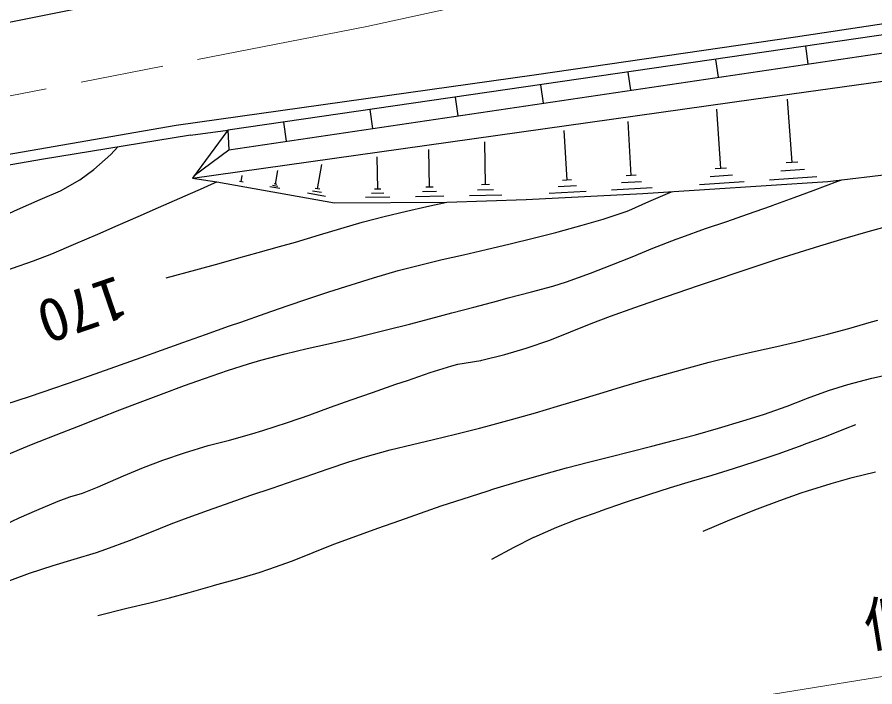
# Model space of a CAD drawing. Units: millimetres, scale not verified. Extents: x 40000 to 680000, y 20000 to 380000.
# Drawn here: x 119688 to 155808, y 243934 to 272156 of the extents above; entities that cross this region are included whole.
import ezdxf
from ezdxf.enums import TextEntityAlignment as Align

# ---------------------------------------------------------------- set-up
doc = ezdxf.new("R2010")
doc.units = ezdxf.units.MM
doc.header["$LTSCALE"] = 1000
doc.linetypes.add('CHAIN', pattern=[18.5, 12, -1.5, 3.5, -1.5])
for name, color, linetype, lineweight in [('M-BGD', 7, 'Continuous', 25), ('M-BMK', 2, 'CHAIN', 13), ('M-STR-HTXT', 7, 'Continuous', 13)]:
    doc.layers.add(name, color=color, linetype=linetype, lineweight=lineweight)
doc.styles.add('ＭＳ ゴシック', font='')
doc.styles.get('ＭＳ ゴシック').set_extended_font_data('MS Gothic')

msp = doc.modelspace()

# ---------------------------------------------------------------- linework, layer by layer
at = {"layer": 'M-BGD'}
for p, q in [((135598, 275183), (118114, 271691)), ((152469, 271329), (156956, 272006)), ((156669, 271479), (128565, 267387)), ((141462, 269720), (152469, 271329)), ((152883, 270928), (152991, 270188)), ((128604, 266571), (156722, 270739)), ((149097, 270377), (149206, 269627)), ((145409, 269840), (145520, 269080)), ((126391, 267603), (141462, 269720)), ((150691, 268704), (157379, 269635)), ((141721, 269303), (141833, 268533)), ((138131, 268780), (138245, 268001)), ((127068, 265375), (150691, 268704)), ((152320, 266028), (152134, 268697)), ((134541, 268258), (134656, 267469)), ((149324, 265777), (149150, 268277)), ((130900, 267727), (131016, 266929)), ((145545, 265481), (145421, 267753)), ((116147, 265825), (126391, 267603)), ((126984, 267180), (128565, 267387)), ((128565, 267387), (127068, 265375)), ((128565, 267387), (128604, 266571)), ((142845, 265288), (142731, 267375)), ((126984, 267180), (120719, 266164)), ((127141, 265481), (128604, 266571)), ((137053, 264995), (137026, 266574)), ((139410, 265094), (139379, 266905)), ((134870, 264903), (134846, 266268)), ((153823, 265233), (163052, 266333)), ((120719, 266164), (116824, 265487)), ((132340, 264922), (132519, 265949)), ((152570, 266045), (152070, 266011)), ((130564, 265115), (130665, 265689)), ((145758, 265493), (145332, 265470)), ((149814, 265497), (148877, 265432)), ((149558, 265793), (149089, 265761)), ((152843, 265729), (151843, 265660)), ((127068, 265375), (128094, 265216)), ((128094, 265216), (133050, 264331)), ((129202, 265206), (129047, 265233)), ((129124, 265219), (129170, 265478)), ((130618, 265106), (130511, 265125)), ((143040, 265299), (142649, 265277)), ((145986, 265221), (145134, 265174)), ((146034, 264725), (153823, 265233)), ((150305, 265217), (148430, 265087)), ((153367, 265431), (151366, 265291)), ((130754, 264935), (130325, 265010)), ((130659, 265025), (130444, 265062)), ((132510, 264760), (132125, 264827)), ((132436, 264905), (132243, 264939)), ((134998, 264906), (134742, 264901)), ((137353, 264803), (136760, 264792)), ((137201, 264998), (136905, 264992)), ((139754, 264873), (139075, 264862)), ((139580, 265097), (139240, 265091)), ((143656, 264809), (142090, 264724)), ((143250, 265049), (142468, 265006)), ((146428, 264960), (144724, 264867)), ((132680, 264598), (131910, 264733)), ((135387, 264571), (134364, 264553)), ((135128, 264737), (134617, 264728)), ((137652, 264610), (136468, 264590)), ((137787, 264360), (141123, 264471)), ((140097, 264653), (138739, 264629)), ((141123, 264471), (146034, 264725)), ((133050, 264331), (137787, 264360))]:
    msp.add_line(p, q, dxfattribs=at)
for points in [[(110220, 260915), (111214, 261320), (112069, 261640), (112167, 261677), (113193, 262033), (114120, 262313), (115005, 262557), (115903, 262801), (116872, 263084), (117501, 263285), (118468, 263582), (119360, 263895), (119703, 264047), (120661, 264468), (121506, 264839), (122322, 265296), (122920, 265741), (123626, 266363), (123929, 266685)], [(110728, 258629), (111993, 259047), (113062, 259400), (113986, 259706), (114818, 259983), (115611, 260249), (116417, 260523), (117288, 260824), (118278, 261169), (118517, 261253), (119494, 261582), (120369, 261882), (121142, 262185), (122162, 262615), (123084, 263010), (123946, 263386), (124784, 263755), (125635, 264132), (126538, 264532), (127529, 264968), (127746, 265063), (128094, 265216)], [(118871, 253555), (119793, 253939), (120295, 254141), (121328, 254552), (122269, 254926), (123152, 255273), (124008, 255606), (124869, 255935), (125767, 256272), (126733, 256628), (127577, 256935), (128540, 257271), (129436, 257549), (129947, 257697), (130981, 257974), (131898, 258190), (132800, 258389), (133786, 258616), (134181, 258713), (135247, 258982), (136205, 259225), (137104, 259457), (137993, 259689), (138920, 259935), (139935, 260207), (140361, 260322), (141351, 260574), (142253, 260816), (142817, 260999), (143836, 261368), (144733, 261718), (145583, 262062), (146461, 262416), (147440, 262796), (147681, 262886), (148683, 263246), (149568, 263549), (150452, 263849), (151450, 264201), (151488, 264215), (152409, 264550), (153211, 264848), (154253, 265242), (154414, 265303)], [(119204, 255851), (120211, 256173), (121273, 256531), (122251, 256868), (123167, 257191), (124045, 257504), (124906, 257815), (125773, 258128), (126669, 258450), (127616, 258787), (128636, 259145), (129101, 259306), (130135, 259664), (131059, 259984), (131932, 260282), (132810, 260574), (133751, 260877), (134689, 261169), (135738, 261474), (136684, 261723), (137580, 261938), (138481, 262144), (139440, 262364), (140446, 262608), (141422, 262841), (142372, 263086), (142478, 263116), (143481, 263392), (144368, 263642), (145330, 263968), (145448, 264012), (146288, 264386), (147180, 264761), (147291, 264807)], [(125968, 261169), (127207, 261509), (128189, 261779), (129027, 262011), (129837, 262237), (130731, 262489), (131405, 262680), (132423, 262980), (133316, 263250), (134219, 263513), (135141, 263756), (136080, 263986), (136946, 264182), (137787, 264360)], [(123068, 252351), (124168, 252828), (125013, 253182), (125818, 253489), (126730, 253803), (127733, 254104), (128627, 254335), (129565, 254590), (130032, 254734), (131076, 255079), (132011, 255402), (132886, 255714), (133750, 256024), (134650, 256344), (135636, 256685), (136128, 256851), (137080, 257183), (137997, 257466), (138245, 257528), (139220, 257689), (139261, 257697), (140228, 257936), (141123, 258205), (142123, 258548), (142987, 258891), (143859, 259248), (144679, 259560), (145705, 259927), (146620, 260246), (147489, 260544), (148377, 260844), (149348, 261171), (149844, 261338), (150849, 261677), (151734, 261971), (152632, 262259), (153485, 262523), (154552, 262843), (155531, 263124), (156452, 263378)], [(119114, 248318), (120095, 248682), (120211, 248723), (121206, 249050), (122091, 249313), (123026, 249603), (123428, 249739), (124416, 250101), (125277, 250442), (126173, 250798), (126730, 251009), (127752, 251382), (128663, 251706), (129531, 252007), (130421, 252311), (131398, 252645), (131810, 252787), (132779, 253125), (133660, 253423), (134350, 253633), (135395, 253922), (136330, 254154), (137223, 254361), (138143, 254576), (139159, 254831), (139430, 254903), (140512, 255201), (141510, 255486), (142447, 255761), (143343, 256029), (144220, 256294), (145099, 256559), (146002, 256826), (146951, 257100), (147967, 257382), (148828, 257613), (149862, 257870), (150775, 258077), (151685, 258278), (152706, 258519), (152807, 258544), (153821, 258799), (154714, 259036), (155673, 259311), (155940, 259391)], [(123089, 246945), (124313, 247245), (125270, 247481), (126097, 247691), (126933, 247915), (127918, 248191), (128000, 248215), (128978, 248489), (129884, 248759), (130286, 248892), (131281, 249252), (132147, 249594), (133024, 249943), (133842, 250247), (134876, 250616), (135805, 250948), (136679, 251257), (137548, 251556), (138464, 251862), (139476, 252187), (139769, 252279), (140848, 252607), (141862, 252898), (142824, 253161), (143749, 253403), (144647, 253632), (145534, 253854), (146422, 254078), (147324, 254310), (148254, 254560), (149224, 254834), (150248, 255139), (151114, 255411), (152111, 255759), (152978, 256093), (153863, 256421), (154670, 256681), (155679, 256937), (156577, 257134)], [(139684, 249315), (140613, 249828), (141453, 250243), (141462, 250247), (142410, 250666), (143272, 250994), (144247, 251344), (144256, 251347), (145308, 251719), (146283, 252042), (147203, 252331), (148090, 252600), (148964, 252862), (149850, 253133), (150767, 253425), (151738, 253754), (152786, 254133), (152807, 254141), (153697, 254474), (154578, 254815), (155009, 254988)], [(148574, 250501), (149602, 250934), (150403, 251256), (150860, 251432), (151804, 251792), (152709, 252109), (152977, 252194), (153972, 252505), (154858, 252763), (155837, 253000)], [(112845, 248215), (113909, 248560), (114724, 248849), (115300, 249061), (116313, 249459), (117202, 249850), (118034, 250241), (118870, 250641), (119776, 251061), (120514, 251383), (121418, 251763), (121904, 251940), (122433, 252098), (123068, 252351)]]:
    msp.add_lwpolyline(points, dxfattribs=at)
at = {"layer": 'M-BMK'}
msp.add_lwpolyline([(109128, 266847), (134418, 271760), (170660, 279718)], dxfattribs=at)
at = {"layer": 'M-STR-HTXT'}
msp.add_lwpolyline([(87541, 233286), (222632, 255122), (248581, 286750), (230496, 340727)], dxfattribs=at)

# ---------------------------------------------------------------- texts
at = {"layer": 'M-BGD', "style": 'ＭＳ ゴシック'}
msp.add_text('170', height=1833, rotation=198.925, dxfattribs=at).set_placement((121946, 261190), align=Align.BOTTOM_CENTER)
at = {"layer": 'M-STR-HTXT', "style": 'ＭＳ ゴシック'}
msp.add_text('側\u3000溝\u3000L=164.0', height=1833, rotation=9.224, dxfattribs=at).set_placement((164855, 246539), align=Align.BOTTOM_CENTER)

doc.saveas('drawing.dxf')
